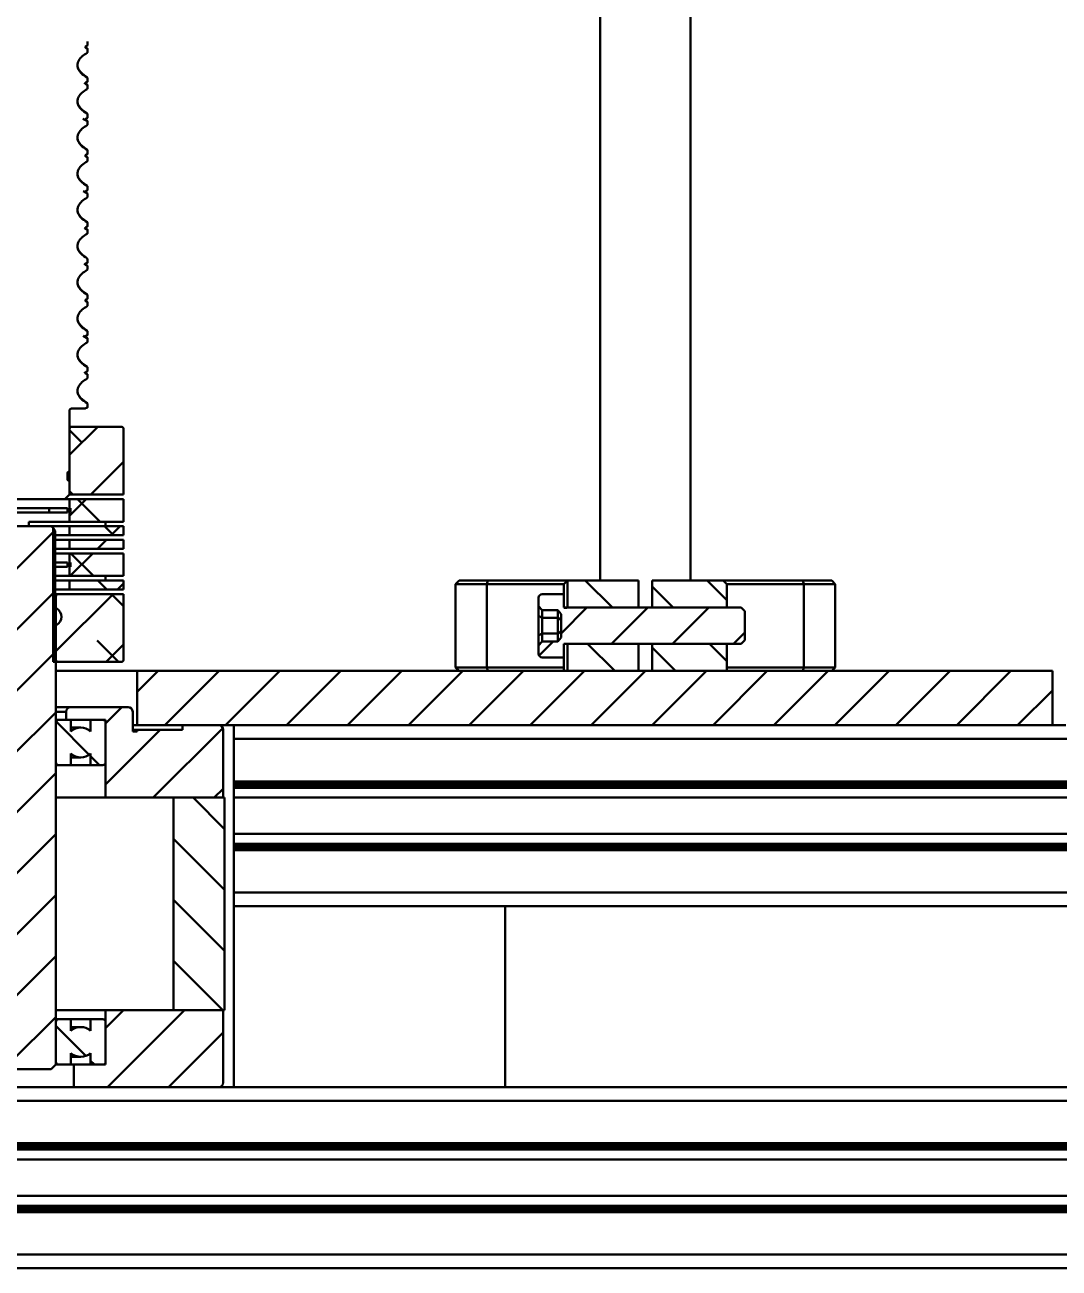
# Model space of a CAD drawing. Header units: millimetres. Extents: x -1615 to 4166, y 5 to 3174.
# Drawn here: x 2231.4 to 2307.6, y 1705.3 to 1796.9 of the extents above; entities that cross this region are included whole.
import ezdxf

# ---------------------------------------------------------------- set-up
doc = ezdxf.new("R2010")
doc.units = ezdxf.units.MM
doc.header["$LTSCALE"] = 0.25
doc.layers.add('Net dam', color=7, linetype='Continuous', lineweight=50)
pattern_1 = [(45, (1858.4246, 670.5362), (-2.245064, 2.245064), [])]
pattern_2 = [(135, (1858.4246, 670.5362), (-2.245064, -2.245064), [])]
pattern_3 = [(45, (1858.4246, 670.5362), (-2.245064, 2.245064), []), (135, (1858.4246, 670.5362), (-6.735192, 2.245064), [7.9375, -4.7625])]

msp = doc.modelspace()

# ---------------------------------------------------------------- hatches: boundary and pattern name
at = {"layer": 'Net dam'}
h = msp.add_hatch(dxfattribs=at)
h.set_pattern_fill('ANSI38', color=256, style=0)
h.set_pattern_definition(pattern_3)
edge = h.paths.add_edge_path(flags=0)
edge.add_line((2238.679, 1762.3), (2238.679, 1767.133))
edge.add_arc((2238.513, 1767.133), 0.167, 0, 90)
edge.add_line((2238.513, 1767.3), (2234.863, 1767.3))
edge.add_arc((2234.863, 1767.133), 0.167, 90, 180)
edge.add_line((2234.696, 1767.133), (2234.696, 1762.3))
edge.add_line((2234.696, 1762.3), (2238.679, 1762.3))
h = msp.add_hatch(dxfattribs=at)
h.set_pattern_fill('ANSI38', color=256, style=0)
h.set_pattern_definition(pattern_3)
h.paths.add_polyline_path([(2234.753, 1761.3), (2234.753, 1760.966), (2234.696, 1760.966), (2234.696, 1760.3), (2238.679, 1760.3), (2238.679, 1761.966), (2234.696, 1761.966), (2234.696, 1761.3)], flags=0)
h = msp.add_hatch(dxfattribs=at)
h.set_pattern_fill('ANSI31', color=256, style=0)
h.set_pattern_definition(pattern_1)
h.paths.add_polyline_path([(2230.346, 1720.3), (2230.679, 1719.966), (2233.346, 1719.966), (2233.679, 1720.3), (2233.679, 1749.966), (2233.477, 1749.966), (2233.477, 1759.836), (2233.346, 1759.966), (2230.679, 1759.966), (2230.346, 1759.633)], flags=0)
h = msp.add_hatch(dxfattribs=at)
h.set_pattern_fill('ANSI38', color=256, style=0)
h.set_pattern_definition(pattern_3)
h.paths.add_polyline_path([(2234.696, 1759.966), (2234.696, 1759.3), (2238.679, 1759.3), (2238.679, 1759.966)], flags=0)
h = msp.add_hatch(dxfattribs=at)
h.set_pattern_fill('ANSI38', color=256, style=0)
h.set_pattern_definition(pattern_3)
h.paths.add_polyline_path([(2238.679, 1758.3), (2238.679, 1758.966), (2234.696, 1758.966), (2234.696, 1758.3)], flags=0)
h = msp.add_hatch(dxfattribs=at)
h.set_pattern_fill('ANSI38', color=256, style=0)
h.set_pattern_definition(pattern_3)
h.paths.add_polyline_path([(2234.753, 1757.3), (2234.753, 1756.966), (2234.696, 1756.966), (2234.696, 1756.3), (2238.679, 1756.3), (2238.679, 1757.966), (2234.696, 1757.966), (2234.696, 1757.3)], flags=0)
h = msp.add_hatch(dxfattribs=at)
h.set_pattern_fill('ANSI38', color=256, style=0)
h.set_pattern_definition(pattern_3)
h.paths.add_polyline_path([(2234.696, 1755.966), (2234.696, 1755.3), (2238.679, 1755.3), (2238.679, 1755.966)], flags=0)
h = msp.add_hatch(dxfattribs=at)
h.set_pattern_fill('ANSI31', color=256, angle=90, style=0)
h.set_pattern_definition(pattern_2)
h.paths.add_polyline_path([(2271.4, 1753.966), (2276.633, 1753.966), (2276.633, 1755.966), (2271.4, 1755.966)], flags=0)
h = msp.add_hatch(dxfattribs=at)
h.set_pattern_fill('ANSI31', color=256, angle=90, style=0)
h.set_pattern_definition(pattern_2)
h.paths.add_polyline_path([(2282.867, 1755.966), (2277.633, 1755.966), (2277.633, 1753.966), (2283.133, 1753.966), (2283.133, 1755.7)], flags=0)
h = msp.add_hatch(dxfattribs=at)
h.set_pattern_fill('ANSI38', color=256, style=0)
h.set_pattern_definition(pattern_3)
edge = h.paths.add_edge_path(flags=0)
edge.add_arc((2233.859, 1750.133), 0.167, 180, 270)
edge.add_line((2233.859, 1749.966), (2238.513, 1749.966))
edge.add_arc((2238.513, 1750.133), 0.167, 270, 360)
edge.add_line((2238.679, 1750.133), (2238.679, 1754.966))
edge.add_line((2238.679, 1754.966), (2233.859, 1754.966))
edge.add_arc((2233.859, 1754.8), 0.167, 90, 180)
edge.add_line((2233.693, 1754.8), (2233.693, 1753.957))
edge.add_ellipse((2232.013, 1753.3), major_axis=(2.095, 0), ratio=0.52515, start_angle=-36.67392, end_angle=36.67392, ccw=False)
edge.add_line((2233.693, 1752.643), (2233.693, 1750.133))
h = msp.add_hatch(dxfattribs=at)
h.set_pattern_fill('ANSI31', color=256, style=0)
h.set_pattern_definition(pattern_1)
edge = h.paths.add_edge_path(flags=0)
edge.add_line((2269.267, 1754.088), (2269.527, 1753.788))
edge.add_line((2269.527, 1753.788), (2270.673, 1753.788))
edge.add_line((2270.673, 1753.788), (2270.933, 1753.487))
edge.add_line((2270.933, 1753.487), (2270.933, 1751.778))
edge.add_line((2270.933, 1751.778), (2270.673, 1751.478))
edge.add_line((2270.673, 1751.478), (2269.527, 1751.478))
edge.add_line((2269.527, 1751.478), (2269.267, 1751.178))
edge.add_line((2269.267, 1751.178), (2269.267, 1750.566))
edge.add_arc((2269.533, 1750.566), 0.267, 180, 270)
edge.add_line((2269.533, 1750.3), (2271.133, 1750.3))
edge.add_line((2271.133, 1750.3), (2271.133, 1751.3))
edge.add_line((2271.133, 1751.3), (2284.207, 1751.3))
edge.add_line((2284.207, 1751.3), (2284.467, 1751.56))
edge.add_line((2284.467, 1751.56), (2284.467, 1753.706))
edge.add_line((2284.467, 1753.706), (2284.207, 1753.966))
edge.add_line((2284.207, 1753.966), (2271.133, 1753.966))
edge.add_line((2271.133, 1753.966), (2271.133, 1754.966))
edge.add_line((2271.133, 1754.966), (2269.533, 1754.966))
edge.add_arc((2269.533, 1754.7), 0.267, 90, 180)
edge.add_line((2269.267, 1754.7), (2269.267, 1754.088))
h = msp.add_hatch(dxfattribs=at)
h.set_pattern_fill('ANSI31', color=256, angle=90, style=0)
h.set_pattern_definition(pattern_2)
h.paths.add_polyline_path([(2271.4, 1749.3), (2276.633, 1749.3), (2276.633, 1751.3), (2271.4, 1751.3)], flags=0)
h = msp.add_hatch(dxfattribs=at)
h.set_pattern_fill('ANSI31', color=256, angle=90, style=0)
h.set_pattern_definition(pattern_2)
h.paths.add_polyline_path([(2283.133, 1749.3), (2283.133, 1751.3), (2277.633, 1751.3), (2277.633, 1749.3)], flags=0)
h = msp.add_hatch(dxfattribs=at)
h.set_pattern_fill('ANSI31', color=256, style=0)
h.set_pattern_definition(pattern_1)
h.paths.add_polyline_path([(2239.679, 1745.3), (2307.133, 1745.3), (2307.133, 1749.3), (2239.679, 1749.3)], flags=0)
h = msp.add_hatch(dxfattribs=at)
h.set_pattern_fill('ANSI31', color=256, style=0)
h.set_pattern_definition(pattern_1)
edge = h.paths.add_edge_path(flags=0)
edge.add_line((2237.346, 1739.966), (2246.013, 1739.966))
edge.add_line((2246.013, 1739.966), (2246.013, 1744.966))
edge.add_arc((2245.679, 1744.966), 0.333, 0, 90)
edge.add_line((2245.679, 1745.3), (2243.013, 1745.3))
edge.add_line((2243.013, 1745.3), (2243.013, 1744.966))
edge.add_line((2243.013, 1744.966), (2239.679, 1744.966))
edge.add_line((2239.679, 1744.966), (2239.679, 1744.833))
edge.add_line((2239.679, 1744.833), (2239.346, 1744.833))
edge.add_line((2239.346, 1744.833), (2239.346, 1746.3))
edge.add_arc((2239.013, 1746.3), 0.333, 0, 90)
edge.add_line((2239.013, 1746.633), (2234.779, 1746.633))
edge.add_arc((2234.779, 1746.3), 0.333, 90, 180)
edge.add_line((2234.446, 1746.3), (2234.446, 1745.7))
edge.add_line((2234.446, 1745.7), (2237.346, 1745.7))
edge.add_line((2237.346, 1745.7), (2237.346, 1739.966))
h = msp.add_hatch(dxfattribs=at)
h.set_pattern_fill('ANSI31', color=256, angle=90, style=0)
h.set_pattern_definition(pattern_2)
edge = h.paths.add_edge_path(flags=0)
edge.add_line((2234.779, 1744.853), (2234.779, 1745.7))
edge.add_line((2234.779, 1745.7), (2233.879, 1745.7))
edge.add_arc((2233.879, 1745.5), 0.2, 90, 180)
edge.add_line((2233.679, 1745.5), (2233.679, 1742.566))
edge.add_arc((2233.879, 1742.566), 0.2, 180, 270)
edge.add_line((2233.879, 1742.366), (2234.779, 1742.366))
edge.add_line((2234.779, 1742.366), (2234.779, 1743.213))
edge.add_arc((2235.513, 1744.033), 1.1, 228.18969, 311.81031)
edge.add_line((2236.246, 1743.213), (2236.246, 1742.366))
edge.add_line((2236.246, 1742.366), (2237.146, 1742.366))
edge.add_arc((2237.146, 1742.566), 0.2, 270, 360)
edge.add_line((2237.346, 1742.566), (2237.346, 1745.5))
edge.add_arc((2237.146, 1745.5), 0.2, 0, 90)
edge.add_line((2237.146, 1745.7), (2236.246, 1745.7))
edge.add_line((2236.246, 1745.7), (2236.246, 1744.853))
edge.add_arc((2235.513, 1744.033), 1.1, 48.18969, 131.81031)
h = msp.add_hatch(dxfattribs=at)
h.set_pattern_fill('ANSI31', color=256, angle=90, style=0)
h.set_pattern_definition(pattern_2)
h.paths.add_polyline_path([(2242.346, 1724.3), (2246.113, 1724.3), (2246.113, 1739.966), (2242.346, 1739.966)], flags=0)
h = msp.add_hatch(dxfattribs=at)
h.set_pattern_fill('ANSI31', color=256, style=0)
h.set_pattern_definition(pattern_1)
edge = h.paths.add_edge_path(flags=0)
edge.add_line((2246.013, 1724.3), (2237.346, 1724.3))
edge.add_line((2237.346, 1724.3), (2237.346, 1720.3))
edge.add_line((2237.346, 1720.3), (2235.013, 1720.3))
edge.add_line((2235.013, 1720.3), (2235.013, 1718.633))
edge.add_line((2235.013, 1718.633), (2245.679, 1718.633))
edge.add_arc((2245.679, 1718.966), 0.333, 270, 360)
edge.add_line((2246.013, 1718.966), (2246.013, 1724.3))
h = msp.add_hatch(dxfattribs=at)
h.set_pattern_fill('ANSI31', color=256, angle=90, style=0)
h.set_pattern_definition(pattern_2)
edge = h.paths.add_edge_path(flags=0)
edge.add_line((2234.779, 1720.3), (2234.779, 1721.146))
edge.add_arc((2235.513, 1721.966), 1.1, 228.18969, 311.81031)
edge.add_line((2236.246, 1721.146), (2236.246, 1720.3))
edge.add_line((2236.246, 1720.3), (2237.146, 1720.3))
edge.add_arc((2237.146, 1720.5), 0.2, 270, 360)
edge.add_line((2237.346, 1720.5), (2237.346, 1723.433))
edge.add_arc((2237.146, 1723.433), 0.2, 0, 90)
edge.add_line((2237.146, 1723.633), (2236.246, 1723.633))
edge.add_line((2236.246, 1723.633), (2236.246, 1722.786))
edge.add_arc((2235.513, 1721.966), 1.1, 48.18969, 131.81031)
edge.add_line((2234.779, 1722.786), (2234.779, 1723.633))
edge.add_line((2234.779, 1723.633), (2233.879, 1723.633))
edge.add_arc((2233.879, 1723.433), 0.2, 90, 180)
edge.add_line((2233.679, 1723.433), (2233.679, 1720.5))
edge.add_arc((2233.879, 1720.5), 0.2, 180, 270)
edge.add_line((2233.879, 1720.3), (2234.779, 1720.3))

# ---------------------------------------------------------------- linework, layer by layer
for p, q in [((2273.8, 1810.813), (2273.8, 1755.966)), ((2280.467, 1755.966), (2280.467, 1810.813)), ((2236.013, 1795.672), (2236.013, 1795.39)), ((2235.972, 1795.209), (2235.856, 1795.251)), ((2235.906, 1795.245), (2235.927, 1795.214)), ((2235.927, 1795.214), (2235.944, 1795.189)), ((2236.013, 1795.15), (2235.995, 1795.175)), ((2236.013, 1795.15), (2236.013, 1794.881)), ((2235.952, 1793.059), (2235.982, 1793.037)), ((2236.013, 1793.005), (2235.981, 1793.028)), ((2236.013, 1793.005), (2236.013, 1792.723)), ((2235.763, 1792.649), (2235.91, 1792.547)), ((2235.837, 1792.592), (2235.936, 1792.523)), ((2235.91, 1792.547), (2235.944, 1792.523)), ((2236.013, 1792.484), (2235.976, 1792.509)), ((2236.013, 1792.484), (2236.013, 1792.215)), ((2235.937, 1790.392), (2235.982, 1790.37)), ((2236.013, 1790.338), (2235.965, 1790.361)), ((2236.013, 1790.338), (2236.013, 1790.057)), ((2235.682, 1789.978), (2235.944, 1789.856)), ((2235.821, 1789.91), (2235.936, 1789.856)), ((2236.013, 1789.817), (2235.957, 1789.842)), ((2236.013, 1789.817), (2236.013, 1789.548)), ((2236.013, 1787.672), (2236.013, 1787.39)), ((2235.969, 1787.185), (2235.863, 1787.249)), ((2236.013, 1787.15), (2236.013, 1786.881)), ((2235.696, 1784.658), (2235.944, 1784.523)), ((2235.828, 1784.582), (2235.936, 1784.523)), ((2235.943, 1785.059), (2235.982, 1785.037)), ((2236.013, 1785.005), (2235.971, 1785.028)), ((2236.013, 1785.005), (2236.013, 1784.723)), ((2236.013, 1784.484), (2235.966, 1784.509)), ((2236.013, 1784.484), (2236.013, 1784.215)), ((2235.8, 1781.968), (2235.913, 1781.88)), ((2235.83, 1781.939), (2235.936, 1781.856)), ((2235.913, 1781.88), (2235.944, 1781.856)), ((2235.955, 1782.392), (2235.982, 1782.37)), ((2236.013, 1781.817), (2235.98, 1781.842)), ((2236.013, 1782.338), (2235.984, 1782.361)), ((2236.013, 1782.338), (2236.013, 1782.057)), ((2236.013, 1781.817), (2236.013, 1781.548)), ((2235.767, 1779.314), (2235.91, 1779.213)), ((2235.837, 1779.259), (2235.936, 1779.189)), ((2235.91, 1779.213), (2235.944, 1779.189)), ((2235.952, 1779.725), (2235.982, 1779.703)), ((2236.013, 1779.15), (2235.976, 1779.175)), ((2236.013, 1779.672), (2235.982, 1779.694)), ((2236.013, 1779.672), (2236.013, 1779.39)), ((2236.013, 1779.15), (2236.013, 1778.881)), ((2235.978, 1777.055), (2235.982, 1777.037)), ((2236.013, 1777.005), (2236.009, 1777.024)), ((2236.013, 1777.005), (2236.013, 1776.723)), ((2236.013, 1776.484), (2236.013, 1776.215)), ((2235.69, 1773.986), (2235.944, 1773.856)), ((2235.825, 1773.913), (2235.936, 1773.856)), ((2235.941, 1774.392), (2235.982, 1774.37)), ((2236.013, 1773.817), (2235.962, 1773.842)), ((2236.013, 1774.338), (2235.969, 1774.361)), ((2236.013, 1774.338), (2236.013, 1774.057)), ((2236.013, 1773.817), (2236.013, 1773.548)), ((2235.953, 1771.725), (2235.982, 1771.703)), ((2235.779, 1771.31), (2235.911, 1771.213)), ((2235.839, 1771.261), (2235.936, 1771.189)), ((2235.911, 1771.213), (2235.944, 1771.189)), ((2236.013, 1771.15), (2235.978, 1771.175)), ((2236.013, 1771.672), (2235.982, 1771.694)), ((2236.013, 1771.672), (2236.013, 1771.39)), ((2236.013, 1771.15), (2236.013, 1770.881)), ((2235.969, 1769.059), (2235.982, 1769.037)), ((2236.013, 1769.005), (2235.999, 1769.027)), ((2236.013, 1769.005), (2236.013, 1768.723)), ((2234.679, 1763.966), (2234.679, 1768.466)), ((2235.863, 1768.633), (2234.846, 1768.633)), ((2234.679, 1767.3), (2234.863, 1767.3)), ((2234.863, 1767.3), (2238.513, 1767.3)), ((2234.679, 1767.133), (2234.696, 1767.133)), ((2234.696, 1762.3), (2234.696, 1767.133)), ((2238.679, 1767.133), (2238.679, 1762.3)), ((2234.546, 1763.9), (2234.546, 1763.4)), ((2234.613, 1763.966), (2234.679, 1763.966)), ((2234.613, 1763.333), (2234.679, 1763.333)), ((2234.679, 1762.3), (2234.679, 1763.333)), ((2229.679, 1761.966), (2234.346, 1761.966)), ((2234.679, 1762.3), (2234.346, 1761.966)), ((2234.346, 1761.966), (2234.696, 1761.966)), ((2234.696, 1762.3), (2234.679, 1762.3)), ((2234.696, 1762.3), (2238.679, 1762.3)), ((2234.696, 1761.3), (2234.696, 1761.966)), ((2238.679, 1761.966), (2234.696, 1761.966)), ((2238.679, 1761.966), (2238.679, 1760.3)), ((2234.539, 1761.3), (2229.329, 1761.3)), ((2229.329, 1760.966), (2234.539, 1760.966)), ((2233.2, 1761.3), (2233.2, 1760.966)), ((2234.539, 1760.966), (2234.539, 1761.3)), ((2234.696, 1761.3), (2234.676, 1761.3)), ((2234.676, 1761.3), (2234.676, 1760.966)), ((2234.676, 1760.966), (2234.696, 1760.966)), ((2234.696, 1761.3), (2234.753, 1761.3)), ((2234.696, 1760.3), (2234.696, 1760.966)), ((2234.753, 1760.966), (2234.696, 1760.966)), ((2234.753, 1761.3), (2234.753, 1760.966)), ((2230.679, 1759.966), (2233.346, 1759.966)), ((2234.696, 1760.3), (2231.689, 1760.3)), ((2231.689, 1760.3), (2231.689, 1759.966)), ((2233.346, 1759.966), (2234.696, 1759.966)), ((2233.346, 1759.966), (2233.477, 1759.836)), ((2233.477, 1749.966), (2233.477, 1759.836)), ((2233.64, 1759.633), (2233.477, 1759.836)), ((2234.696, 1760.3), (2238.679, 1760.3)), ((2234.696, 1759.3), (2234.696, 1759.966)), ((2238.679, 1759.966), (2234.696, 1759.966)), ((2237.344, 1759.966), (2237.344, 1760.3)), ((2238.679, 1759.966), (2238.679, 1759.3)), ((2233.64, 1749.966), (2233.64, 1759.633)), ((2234.696, 1759.3), (2233.64, 1759.3)), ((2233.64, 1758.966), (2234.696, 1758.966)), ((2234.696, 1759.3), (2238.679, 1759.3)), ((2234.696, 1758.3), (2234.696, 1758.966)), ((2238.679, 1758.966), (2234.696, 1758.966)), ((2238.679, 1758.966), (2238.679, 1758.3)), ((2234.696, 1758.3), (2233.64, 1758.3)), ((2234.696, 1758.3), (2238.679, 1758.3)), ((2233.64, 1757.966), (2234.696, 1757.966)), ((2234.539, 1757.3), (2233.64, 1757.3)), ((2234.539, 1756.966), (2234.539, 1757.3)), ((2234.696, 1757.3), (2234.676, 1757.3)), ((2234.676, 1757.3), (2234.676, 1756.966)), ((2234.696, 1757.3), (2234.696, 1757.966)), ((2238.679, 1757.966), (2234.696, 1757.966)), ((2234.696, 1757.3), (2234.753, 1757.3)), ((2234.753, 1757.3), (2234.753, 1756.966)), ((2238.679, 1757.966), (2238.679, 1756.3)), ((2233.64, 1756.966), (2234.539, 1756.966)), ((2234.696, 1756.3), (2233.64, 1756.3)), ((2234.676, 1756.966), (2234.696, 1756.966)), ((2234.696, 1756.3), (2234.696, 1756.966)), ((2234.753, 1756.966), (2234.696, 1756.966)), ((2234.696, 1756.3), (2238.679, 1756.3)), ((2237.344, 1755.966), (2237.344, 1756.3)), ((2233.64, 1755.966), (2234.696, 1755.966)), ((2234.696, 1755.3), (2233.64, 1755.3)), ((2234.696, 1755.3), (2234.696, 1755.966)), ((2238.679, 1755.966), (2234.696, 1755.966)), ((2234.696, 1755.3), (2238.679, 1755.3)), ((2238.679, 1755.966), (2238.679, 1755.3)), ((2263.4, 1755.966), (2263.133, 1755.7)), ((2263.133, 1755.7), (2263.133, 1749.566)), ((2265.447, 1755.7), (2263.133, 1755.7)), ((2263.4, 1755.966), (2265.529, 1755.966)), ((2265.529, 1755.966), (2265.447, 1755.7)), ((2271.133, 1755.7), (2265.447, 1755.7)), ((2265.447, 1749.566), (2265.447, 1755.7)), ((2265.529, 1755.966), (2271.4, 1755.966)), ((2271.4, 1755.966), (2271.133, 1755.7)), ((2271.133, 1755.7), (2271.133, 1754.966)), ((2271.4, 1755.966), (2271.4, 1753.966)), ((2271.4, 1755.966), (2276.633, 1755.966)), ((2276.633, 1753.966), (2276.633, 1755.966)), ((2277.633, 1755.966), (2277.633, 1753.966)), ((2277.633, 1755.966), (2282.867, 1755.966)), ((2282.867, 1755.966), (2283.133, 1755.7)), ((2282.867, 1755.966), (2288.738, 1755.966)), ((2283.133, 1755.7), (2283.133, 1753.966)), ((2288.819, 1755.7), (2283.133, 1755.7)), ((2288.738, 1755.966), (2288.819, 1755.7)), ((2288.738, 1755.966), (2290.867, 1755.966)), ((2288.819, 1749.566), (2288.819, 1755.7)), ((2291.133, 1755.7), (2288.819, 1755.7)), ((2291.133, 1755.7), (2290.867, 1755.966)), ((2291.133, 1749.566), (2291.133, 1755.7)), ((2233.64, 1754.966), (2233.859, 1754.966)), ((2233.64, 1754.8), (2233.693, 1754.8)), ((2233.693, 1753.957), (2233.693, 1754.8)), ((2233.859, 1754.966), (2238.679, 1754.966)), ((2238.679, 1754.966), (2238.679, 1750.133)), ((2269.267, 1754.088), (2269.267, 1754.7)), ((2269.533, 1754.966), (2271.133, 1754.966)), ((2271.133, 1754.966), (2271.133, 1753.966)), ((2269.527, 1753.788), (2269.267, 1754.088)), ((2269.267, 1753.36), (2269.267, 1754.088)), ((2269.527, 1753.788), (2270.673, 1753.788)), ((2269.527, 1753.788), (2269.527, 1753.21)), ((2270.673, 1753.788), (2270.933, 1753.487)), ((2270.673, 1753.21), (2270.673, 1753.788)), ((2270.933, 1751.778), (2270.933, 1753.487)), ((2284.207, 1753.966), (2271.133, 1753.966)), ((2271.4, 1753.966), (2276.633, 1753.966)), ((2277.633, 1753.966), (2283.133, 1753.966)), ((2284.207, 1753.966), (2284.467, 1753.706)), ((2284.467, 1753.706), (2284.467, 1751.56)), ((2233.693, 1750.133), (2233.693, 1752.643)), ((2269.527, 1753.21), (2269.267, 1753.36)), ((2269.267, 1751.906), (2269.267, 1753.36)), ((2270.673, 1753.21), (2269.527, 1753.21)), ((2269.527, 1753.21), (2269.527, 1752.056)), ((2270.933, 1753.06), (2270.673, 1753.21)), ((2270.673, 1752.056), (2270.673, 1753.21)), ((2269.267, 1751.906), (2269.527, 1752.056)), ((2269.267, 1751.178), (2269.267, 1751.906)), ((2269.527, 1752.056), (2269.527, 1751.478)), ((2270.673, 1752.056), (2269.527, 1752.056)), ((2270.933, 1752.206), (2270.673, 1752.056)), ((2270.673, 1751.478), (2270.673, 1752.056)), ((2270.933, 1751.778), (2270.673, 1751.478)), ((2269.267, 1751.178), (2269.527, 1751.478)), ((2269.267, 1750.566), (2269.267, 1751.178)), ((2270.673, 1751.478), (2269.527, 1751.478)), ((2271.133, 1751.3), (2284.207, 1751.3)), ((2271.133, 1751.3), (2271.133, 1750.3)), ((2276.633, 1751.3), (2271.4, 1751.3)), ((2271.4, 1751.3), (2271.4, 1749.3)), ((2276.633, 1749.3), (2276.633, 1751.3)), ((2283.133, 1751.3), (2277.633, 1751.3)), ((2277.633, 1751.3), (2277.633, 1749.3)), ((2283.133, 1751.3), (2283.133, 1749.3)), ((2284.467, 1751.56), (2284.207, 1751.3)), ((2233.477, 1749.966), (2233.679, 1749.966)), ((2233.64, 1750.133), (2233.693, 1750.133)), ((2233.679, 1749.966), (2233.859, 1749.966)), ((2233.679, 1720.3), (2233.679, 1749.966)), ((2238.513, 1749.966), (2233.859, 1749.966)), ((2271.133, 1750.3), (2269.533, 1750.3)), ((2271.133, 1750.3), (2271.133, 1749.3)), ((2239.679, 1749.3), (2233.679, 1749.3)), ((2239.679, 1749.3), (2239.679, 1745.3)), ((2307.133, 1749.3), (2239.679, 1749.3)), ((2263.133, 1749.566), (2263.4, 1749.3)), ((2263.133, 1749.566), (2265.447, 1749.566)), ((2265.447, 1749.566), (2271.133, 1749.566)), ((2265.529, 1749.3), (2265.447, 1749.566)), ((2271.4, 1749.3), (2276.633, 1749.3)), ((2277.633, 1749.3), (2283.133, 1749.3)), ((2283.133, 1749.566), (2288.819, 1749.566)), ((2288.738, 1749.3), (2288.819, 1749.566)), ((2288.819, 1749.566), (2291.133, 1749.566)), ((2290.867, 1749.3), (2291.133, 1749.566)), ((2307.133, 1745.3), (2307.133, 1749.3)), ((2233.679, 1746.633), (2234.779, 1746.633)), ((2234.446, 1746.3), (2233.679, 1746.3)), ((2234.446, 1745.7), (2234.446, 1746.3)), ((2234.779, 1746.633), (2239.013, 1746.633)), ((2239.346, 1744.833), (2239.346, 1746.3)), ((2233.879, 1745.7), (2233.679, 1745.7)), ((2233.679, 1742.566), (2233.679, 1745.5)), ((2233.879, 1745.7), (2234.779, 1745.7)), ((2237.346, 1745.7), (2234.446, 1745.7)), ((2234.779, 1745.7), (2234.779, 1744.853)), ((2236.246, 1744.853), (2236.246, 1745.7)), ((2236.246, 1745.7), (2237.146, 1745.7)), ((2237.346, 1745.7), (2237.346, 1739.966)), ((2237.346, 1745.5), (2237.346, 1742.566)), ((2239.346, 1745.3), (2239.679, 1745.3)), ((2307.133, 1745.3), (2239.679, 1745.3)), ((2243.013, 1744.966), (2243.013, 1745.3)), ((2243.013, 1745.3), (2245.679, 1745.3)), ((2246.8, 1744.3), (2246.8, 1745.3)), ((2307.133, 1745.3), (2308.133, 1745.3)), ((2235.513, 1745.133), (2234.779, 1745.133)), ((2239.679, 1744.966), (2239.346, 1744.966)), ((2239.346, 1744.833), (2239.679, 1744.833)), ((2239.679, 1744.966), (2239.679, 1744.833)), ((2239.679, 1744.966), (2243.013, 1744.966)), ((2246.013, 1739.966), (2246.013, 1744.966)), ((2246.8, 1744.3), (2370.8, 1744.3)), ((2246.8, 1741.166), (2246.8, 1744.3)), ((2234.779, 1743.213), (2234.779, 1742.366)), ((2234.779, 1742.933), (2235.513, 1742.933)), ((2236.246, 1742.366), (2236.246, 1743.213)), ((2233.879, 1742.366), (2233.679, 1742.366)), ((2234.779, 1742.366), (2233.879, 1742.366)), ((2236.246, 1742.366), (2234.779, 1742.366)), ((2237.146, 1742.366), (2236.246, 1742.366)), ((2246.8, 1741.166), (2370.8, 1741.166)), ((2246.8, 1741.033), (2246.8, 1741.166)), ((2246.8, 1741.033), (2370.8, 1741.033)), ((2246.8, 1740.9), (2246.8, 1741.033)), ((2246.8, 1740.9), (2370.8, 1740.9)), ((2246.8, 1740.833), (2246.8, 1740.9)), ((2246.8, 1740.833), (2370.8, 1740.833)), ((2246.8, 1740.7), (2246.8, 1740.833)), ((2246.8, 1740.7), (2370.8, 1740.7)), ((2246.8, 1739.974), (2246.8, 1740.7)), ((2233.679, 1739.966), (2237.346, 1739.966)), ((2237.346, 1739.966), (2246.013, 1739.966)), ((2242.346, 1724.3), (2242.346, 1739.966)), ((2242.346, 1739.966), (2246.113, 1739.966)), ((2246.113, 1724.3), (2246.113, 1739.966)), ((2246.8, 1739.974), (2370.8, 1739.974)), ((2246.8, 1737.292), (2246.8, 1739.974)), ((2246.8, 1737.292), (2370.8, 1737.292)), ((2246.8, 1736.566), (2246.8, 1737.292)), ((2246.8, 1736.566), (2370.8, 1736.566)), ((2246.8, 1736.433), (2246.8, 1736.566)), ((2246.8, 1736.433), (2370.8, 1736.433)), ((2246.8, 1736.366), (2246.8, 1736.433)), ((2246.8, 1736.366), (2370.8, 1736.366)), ((2246.8, 1736.233), (2246.8, 1736.366)), ((2246.8, 1736.1), (2246.8, 1736.233)), ((2246.8, 1736.233), (2370.8, 1736.233)), ((2246.8, 1736.1), (2370.8, 1736.1)), ((2246.8, 1732.966), (2246.8, 1736.1)), ((2246.8, 1731.966), (2246.8, 1732.966)), ((2246.8, 1732.966), (2370.8, 1732.966)), ((2246.8, 1731.966), (2246.8, 1718.633)), ((2246.8, 1731.966), (2370.8, 1731.966)), ((2266.8, 1718.633), (2266.8, 1731.966)), ((2237.346, 1724.3), (2233.679, 1724.3)), ((2237.346, 1724.3), (2237.346, 1720.3)), ((2237.346, 1724.3), (2246.013, 1724.3)), ((2242.346, 1724.3), (2246.113, 1724.3)), ((2246.013, 1718.966), (2246.013, 1724.3)), ((2233.679, 1723.633), (2233.879, 1723.633)), ((2233.679, 1720.5), (2233.679, 1723.433)), ((2233.879, 1723.633), (2234.779, 1723.633)), ((2234.779, 1723.633), (2236.246, 1723.633)), ((2234.779, 1723.633), (2234.779, 1722.786)), ((2236.246, 1722.786), (2236.246, 1723.633)), ((2236.246, 1723.633), (2237.146, 1723.633)), ((2237.346, 1723.433), (2237.346, 1720.5)), ((2235.513, 1723.066), (2234.779, 1723.066)), ((2234.779, 1721.146), (2234.779, 1720.3)), ((2234.779, 1720.866), (2235.513, 1720.866)), ((2236.246, 1720.3), (2236.246, 1721.146)), ((2230.679, 1719.966), (2233.346, 1719.966)), ((2233.679, 1720.3), (2233.346, 1719.966)), ((2233.679, 1720.3), (2233.879, 1720.3)), ((2234.779, 1720.3), (2233.879, 1720.3)), ((2235.013, 1720.3), (2234.779, 1720.3)), ((2235.013, 1718.633), (2235.013, 1720.3)), ((2235.013, 1720.3), (2237.346, 1720.3)), ((2237.146, 1720.3), (2236.246, 1720.3)), ((2229.518, 1718.633), (2234.507, 1718.633)), ((2235.013, 1718.633), (2234.507, 1718.633)), ((2235.013, 1718.633), (2245.679, 1718.633)), ((2245.679, 1718.633), (2370.8, 1718.633)), ((2093.467, 1717.633), (2370.8, 1717.633)), ((2093.467, 1714.5), (2370.8, 1714.5)), ((2093.467, 1714.366), (2370.8, 1714.366)), ((2093.467, 1714.233), (2370.8, 1714.233)), ((2093.467, 1714.166), (2370.8, 1714.166)), ((2093.467, 1714.033), (2370.8, 1714.033)), ((2093.467, 1713.307), (2370.8, 1713.307)), ((2093.467, 1710.626), (2370.8, 1710.626)), ((2093.467, 1709.9), (2370.8, 1709.9)), ((2093.467, 1709.766), (2370.8, 1709.766)), ((2093.467, 1709.7), (2370.8, 1709.7)), ((2093.467, 1709.566), (2370.8, 1709.566)), ((2093.467, 1709.433), (2370.8, 1709.433)), ((2093.467, 1706.3), (2370.8, 1706.3)), ((2093.467, 1705.3), (2370.8, 1705.3))]:
    msp.add_line(p, q, dxfattribs=at)
for centre, radius, start, end in [((2234.846, 1768.466), 0.167, 90, 180), ((2234.863, 1767.133), 0.167, 90, 180), ((2238.513, 1767.133), 0.167, 0, 90), ((2234.613, 1763.9), 0.0667, 90, 180), ((2234.613, 1763.4), 0.0667, 180, 270), ((2233.859, 1754.8), 0.167, 90, 180), ((2269.533, 1754.7), 0.267, 90, 180), ((2233.859, 1750.133), 0.167, 180, 270), ((2238.513, 1750.133), 0.167, 270, 0), ((2269.533, 1750.566), 0.267, 180, 270), ((2234.779, 1746.3), 0.333, 90, 180), ((2239.013, 1746.3), 0.333, 0, 90), ((2233.879, 1745.5), 0.2, 90, 180), ((2237.146, 1745.5), 0.2, 0, 90), ((2245.679, 1744.966), 0.333, 0, 90), ((2235.513, 1744.033), 1.1, 48.18969, 131.81031), ((2233.879, 1742.566), 0.2, 180, 270), ((2235.513, 1744.033), 1.1, 228.18969, 311.81031), ((2237.146, 1742.566), 0.2, 270, 0), ((2233.879, 1723.433), 0.2, 90, 180), ((2237.146, 1723.433), 0.2, 0, 90), ((2235.513, 1721.966), 1.1, 48.18969, 131.81031), ((2233.879, 1720.5), 0.2, 180, 270), ((2235.513, 1721.966), 1.1, 228.18969, 311.81031), ((2237.146, 1720.5), 0.2, 270, 0), ((2245.679, 1718.966), 0.333, 270, 0)]:
    msp.add_arc(centre, radius, start, end, dxfattribs=at)
for centre, major_axis, ratio, start_param, end_param in [((2232.013, 1753.3), (2.095, 0), 0.52515, 5.643105, 6.923266), ((2271.4, 1752.633), (2.309, 0), 0.57735, 1.570796, 1.686525), ((2271.4, 1752.633), (2.309, 0), 0.57735, 4.596661, 4.712389)]:
    msp.add_ellipse(centre, major_axis=major_axis, ratio=ratio, start_param=start_param, end_param=end_param, dxfattribs=at)
for points, knots in [([(2235.982, 1793.037), (2235.82, 1793.142), (2235.578, 1793.299), (2235.355, 1793.598), (2235.268, 1793.845), (2235.279, 1794.086), (2235.385, 1794.343), (2235.616, 1794.616), (2235.85, 1794.765), (2235.982, 1794.85)], [0, 0, 0, 0, 0.239812, 0.358739, 0.459942, 0.561701, 0.652809, 0.804703, 1, 1, 1, 1]), ([(2235.936, 1795.189), (2235.927, 1795.19), (2235.91, 1795.192), (2235.886, 1795.205), (2235.868, 1795.225), (2235.857, 1795.251), (2235.855, 1795.278), (2235.863, 1795.304), (2235.879, 1795.327), (2235.901, 1795.342), (2235.921, 1795.348), (2235.933, 1795.349), (2235.936, 1795.349)], [0, 0, 0, 0, 0.106523, 0.213013, 0.319812, 0.42728, 0.535278, 0.643629, 0.751911, 0.859596, 0.966614, 1, 1, 1, 1]), ([(2235.896, 1795.248), (2235.896, 1795.248), (2235.952, 1795.225), (2235.944, 1795.207), (2235.936, 1795.189)], [0, 0, 0, 0, 0.000596, 1, 1, 1, 1]), ([(2235.936, 1795.349), (2235.936, 1795.349), (2235.938, 1795.349), (2235.94, 1795.349), (2235.942, 1795.349), (2235.944, 1795.349)], [0, 0, 0, 0, 0.270814, 0.541616, 1, 1, 1, 1]), ([(2235.944, 1795.189), (2235.943, 1795.189), (2235.942, 1795.189), (2235.939, 1795.189), (2235.937, 1795.189), (2235.936, 1795.189)], [0, 0, 0, 0, 0.270803, 0.541616, 1, 1, 1, 1]), ([(2235.944, 1795.349), (2235.952, 1795.35), (2235.97, 1795.352), (2235.994, 1795.365), (2236.007, 1795.38), (2236.012, 1795.389), (2236.013, 1795.39)], [0, 0, 0, 0, 0.315646, 0.631236, 0.947844, 1, 1, 1, 1]), ([(2236.013, 1795.15), (2236.007, 1795.157), (2235.997, 1795.172), (2235.972, 1795.186), (2235.954, 1795.188), (2235.944, 1795.189)], [0, 0, 0, 0, 0.32492, 0.650142, 1, 1, 1, 1]), ([(2235.982, 1794.85), (2235.988, 1794.854), (2236.001, 1794.862), (2236.009, 1794.875), (2236.013, 1794.881)], [0, 0, 0, 0, 0.480147, 1, 1, 1, 1]), ([(2235.921, 1793.109), (2235.724, 1793.244), (2235.452, 1793.43), (2235.279, 1793.777), (2235.286, 1793.909), (2235.289, 1793.953)], [0, 0, 0, 0, 0.636956, 0.879385, 1, 1, 1, 1]), ([(2236.013, 1793.005), (2236.009, 1793.011), (2236.001, 1793.024), (2235.989, 1793.032), (2235.982, 1793.037)], [0, 0, 0, 0, 0.480239, 1, 1, 1, 1]), ([(2235.982, 1790.37), (2235.82, 1790.475), (2235.578, 1790.633), (2235.355, 1790.932), (2235.268, 1791.178), (2235.279, 1791.419), (2235.385, 1791.677), (2235.616, 1791.949), (2235.85, 1792.099), (2235.982, 1792.183)], [0, 0, 0, 0, 0.2398178, 0.358738, 0.4599409, 0.5617001, 0.6528086, 0.8047023, 1, 1, 1, 1]), ([(2235.936, 1792.523), (2235.927, 1792.524), (2235.91, 1792.525), (2235.886, 1792.539), (2235.868, 1792.559), (2235.857, 1792.584), (2235.855, 1792.611), (2235.863, 1792.638), (2235.879, 1792.66), (2235.901, 1792.676), (2235.921, 1792.682), (2235.933, 1792.682), (2235.936, 1792.682)], [0, 0, 0, 0, 0.106523, 0.212974, 0.319773, 0.427241, 0.535239, 0.643667, 0.751882, 0.859613, 0.966609, 1, 1, 1, 1]), ([(2235.936, 1792.682), (2235.936, 1792.682), (2235.938, 1792.682), (2235.94, 1792.682), (2235.942, 1792.682), (2235.944, 1792.682)], [0, 0, 0, 0, 0.2708056, 0.5416113, 1, 1, 1, 1]), ([(2235.944, 1792.523), (2235.943, 1792.523), (2235.942, 1792.523), (2235.939, 1792.523), (2235.937, 1792.523), (2235.936, 1792.523)], [0, 0, 0, 0, 0.2708044, 0.5416201, 1, 1, 1, 1]), ([(2235.944, 1792.682), (2235.952, 1792.683), (2235.97, 1792.685), (2235.994, 1792.699), (2236.007, 1792.713), (2236.012, 1792.722), (2236.013, 1792.723)], [0, 0, 0, 0, 0.315582, 0.631107, 0.947651, 1, 1, 1, 1]), ([(2236.013, 1792.484), (2236.007, 1792.491), (2235.997, 1792.505), (2235.972, 1792.52), (2235.954, 1792.522), (2235.944, 1792.523)], [0, 0, 0, 0, 0.325085, 0.650164, 1, 1, 1, 1]), ([(2235.982, 1792.183), (2235.988, 1792.187), (2236.001, 1792.195), (2236.009, 1792.208), (2236.013, 1792.215)], [0, 0, 0, 0, 0.479974, 1, 1, 1, 1]), ([(2235.921, 1790.442), (2235.724, 1790.577), (2235.452, 1790.763), (2235.279, 1791.11), (2235.286, 1791.243), (2235.289, 1791.287)], [0, 0, 0, 0, 0.636967, 0.879397, 1, 1, 1, 1]), ([(2235.944, 1790.016), (2235.952, 1790.017), (2235.97, 1790.018), (2235.994, 1790.032), (2236.007, 1790.047), (2236.012, 1790.056), (2236.013, 1790.057)], [0, 0, 0, 0, 0.315601, 0.631261, 0.947648, 1, 1, 1, 1]), ([(2236.013, 1790.338), (2236.009, 1790.345), (2236.001, 1790.357), (2235.989, 1790.366), (2235.982, 1790.37)], [0, 0, 0, 0, 0.480239, 1, 1, 1, 1]), ([(2235.982, 1787.703), (2235.82, 1787.809), (2235.578, 1787.966), (2235.355, 1788.265), (2235.268, 1788.512), (2235.279, 1788.753), (2235.385, 1789.01), (2235.616, 1789.282), (2235.85, 1789.432), (2235.982, 1789.516)], [0, 0, 0, 0, 0.239818, 0.358738, 0.459949, 0.561708, 0.652809, 0.804702, 1, 1, 1, 1]), ([(2235.936, 1789.856), (2235.927, 1789.857), (2235.91, 1789.859), (2235.886, 1789.872), (2235.868, 1789.892), (2235.857, 1789.917), (2235.855, 1789.945), (2235.863, 1789.971), (2235.879, 1789.993), (2235.901, 1790.009), (2235.921, 1790.015), (2235.933, 1790.016), (2235.936, 1790.016)], [0, 0, 0, 0, 0.106526, 0.21302, 0.319822, 0.427219, 0.535301, 0.643655, 0.751874, 0.859609, 0.966608, 1, 1, 1, 1]), ([(2235.936, 1790.016), (2235.936, 1790.016), (2235.938, 1790.016), (2235.94, 1790.016), (2235.942, 1790.016), (2235.944, 1790.016)], [0, 0, 0, 0, 0.2708044, 0.5416201, 1, 1, 1, 1]), ([(2235.944, 1789.856), (2235.943, 1789.856), (2235.942, 1789.856), (2235.939, 1789.856), (2235.937, 1789.856), (2235.936, 1789.856)], [0, 0, 0, 0, 0.270814, 0.541616, 1, 1, 1, 1]), ([(2236.013, 1789.817), (2236.007, 1789.824), (2235.997, 1789.839), (2235.972, 1789.853), (2235.954, 1789.855), (2235.944, 1789.856)], [0, 0, 0, 0, 0.325071, 0.650136, 1, 1, 1, 1]), ([(2235.982, 1789.516), (2235.988, 1789.52), (2236.001, 1789.529), (2236.009, 1789.541), (2236.013, 1789.548)], [0, 0, 0, 0, 0.479974, 1, 1, 1, 1]), ([(2235.921, 1787.776), (2235.724, 1787.91), (2235.452, 1788.097), (2235.279, 1788.443), (2235.286, 1788.576), (2235.289, 1788.62)], [0, 0, 0, 0, 0.636964, 0.879396, 1, 1, 1, 1]), ([(2235.936, 1787.189), (2235.927, 1787.19), (2235.91, 1787.192), (2235.886, 1787.205), (2235.868, 1787.225), (2235.857, 1787.251), (2235.855, 1787.278), (2235.863, 1787.304), (2235.879, 1787.327), (2235.901, 1787.342), (2235.921, 1787.348), (2235.933, 1787.349), (2235.936, 1787.349)], [0, 0, 0, 0, 0.106522, 0.213012, 0.31981, 0.427204, 0.535281, 0.643632, 0.751912, 0.859597, 0.966614, 1, 1, 1, 1]), ([(2235.936, 1787.349), (2235.936, 1787.349), (2235.938, 1787.349), (2235.94, 1787.349), (2235.942, 1787.349), (2235.944, 1787.349)], [0, 0, 0, 0, 0.270814, 0.541616, 1, 1, 1, 1]), ([(2235.944, 1787.349), (2235.952, 1787.35), (2235.97, 1787.352), (2235.994, 1787.365), (2236.007, 1787.38), (2236.012, 1787.389), (2236.013, 1787.39)], [0, 0, 0, 0, 0.315638, 0.631219, 0.947642, 1, 1, 1, 1]), ([(2235.954, 1787.725), (2235.967, 1787.719), (2235.983, 1787.712), (2235.982, 1787.704), (2235.982, 1787.703)], [0, 0, 0, 0, 0.866935, 1, 1, 1, 1]), ([(2236.013, 1787.672), (2236.009, 1787.678), (2236.001, 1787.691), (2235.989, 1787.699), (2235.982, 1787.703)], [0, 0, 0, 0, 0.480239, 1, 1, 1, 1]), ([(2236.013, 1787.672), (2236.013, 1787.673), (2236.013, 1787.68), (2235.997, 1787.688), (2235.983, 1787.694)], [0, 0, 0, 0, 0.141172, 1, 1, 1, 1]), ([(2235.982, 1785.037), (2235.82, 1785.142), (2235.578, 1785.299), (2235.355, 1785.598), (2235.268, 1785.845), (2235.279, 1786.086), (2235.385, 1786.343), (2235.616, 1786.616), (2235.85, 1786.765), (2235.982, 1786.85)], [0, 0, 0, 0, 0.2398177, 0.3587445, 0.4599474, 0.5617065, 0.6528072, 0.8047072, 1, 1, 1, 1]), ([(2235.84, 1787.257), (2235.885, 1787.237), (2235.936, 1787.215), (2235.936, 1787.192), (2235.936, 1787.189)], [0, 0, 0, 0, 0.870674, 1, 1, 1, 1]), ([(2235.845, 1787.259), (2235.891, 1787.239), (2235.944, 1787.215), (2235.944, 1787.192), (2235.944, 1787.189)], [0, 0, 0, 0, 0.874866, 1, 1, 1, 1]), ([(2235.944, 1787.189), (2235.943, 1787.189), (2235.942, 1787.189), (2235.939, 1787.189), (2235.937, 1787.189), (2235.936, 1787.189)], [0, 0, 0, 0, 0.270814, 0.541616, 1, 1, 1, 1]), ([(2236.013, 1787.15), (2236.007, 1787.157), (2235.997, 1787.172), (2235.972, 1787.186), (2235.954, 1787.188), (2235.944, 1787.189)], [0, 0, 0, 0, 0.325045, 0.650207, 1, 1, 1, 1]), ([(2235.982, 1786.85), (2235.988, 1786.854), (2236.001, 1786.862), (2236.009, 1786.875), (2236.013, 1786.881)], [0, 0, 0, 0, 0.48029, 1, 1, 1, 1]), ([(2235.921, 1785.109), (2235.724, 1785.244), (2235.452, 1785.43), (2235.279, 1785.777), (2235.286, 1785.909), (2235.289, 1785.953)], [0, 0, 0, 0, 0.636956, 0.879385, 1, 1, 1, 1]), ([(2235.936, 1784.523), (2235.927, 1784.523), (2235.91, 1784.525), (2235.886, 1784.539), (2235.868, 1784.559), (2235.857, 1784.584), (2235.855, 1784.611), (2235.863, 1784.638), (2235.879, 1784.66), (2235.901, 1784.676), (2235.921, 1784.682), (2235.933, 1784.682), (2235.936, 1784.682)], [0, 0, 0, 0, 0.106521, 0.21301, 0.319807, 0.427273, 0.53527, 0.643696, 0.75191, 0.859594, 0.96661, 1, 1, 1, 1]), ([(2235.936, 1784.682), (2235.936, 1784.682), (2235.938, 1784.682), (2235.94, 1784.682), (2235.942, 1784.682), (2235.944, 1784.682)], [0, 0, 0, 0, 0.2708056, 0.5416113, 1, 1, 1, 1]), ([(2235.944, 1784.682), (2235.952, 1784.683), (2235.97, 1784.685), (2235.994, 1784.699), (2236.007, 1784.713), (2236.012, 1784.722), (2236.013, 1784.723)], [0, 0, 0, 0, 0.315646, 0.631236, 0.947844, 1, 1, 1, 1]), ([(2236.013, 1785.005), (2236.009, 1785.011), (2236.001, 1785.024), (2235.989, 1785.032), (2235.982, 1785.037)], [0, 0, 0, 0, 0.480562, 1, 1, 1, 1]), ([(2235.982, 1782.37), (2235.82, 1782.475), (2235.578, 1782.633), (2235.355, 1782.932), (2235.268, 1783.178), (2235.279, 1783.419), (2235.385, 1783.677), (2235.616, 1783.949), (2235.85, 1784.099), (2235.982, 1784.183)], [0, 0, 0, 0, 0.239812, 0.358739, 0.459942, 0.561701, 0.652809, 0.804703, 1, 1, 1, 1]), ([(2235.944, 1784.523), (2235.943, 1784.523), (2235.942, 1784.523), (2235.939, 1784.523), (2235.937, 1784.523), (2235.936, 1784.523)], [0, 0, 0, 0, 0.270803, 0.541616, 1, 1, 1, 1]), ([(2236.013, 1784.484), (2236.007, 1784.491), (2235.997, 1784.505), (2235.972, 1784.52), (2235.954, 1784.522), (2235.944, 1784.523)], [0, 0, 0, 0, 0.325085, 0.650164, 1, 1, 1, 1]), ([(2235.982, 1784.183), (2235.988, 1784.187), (2236.001, 1784.195), (2236.009, 1784.208), (2236.013, 1784.215)], [0, 0, 0, 0, 0.480147, 1, 1, 1, 1]), ([(2235.921, 1782.442), (2235.724, 1782.577), (2235.452, 1782.763), (2235.279, 1783.11), (2235.286, 1783.243), (2235.289, 1783.287)], [0, 0, 0, 0, 0.636957, 0.879397, 1, 1, 1, 1]), ([(2235.936, 1781.856), (2235.927, 1781.857), (2235.91, 1781.859), (2235.886, 1781.872), (2235.868, 1781.892), (2235.857, 1781.917), (2235.855, 1781.945), (2235.863, 1781.971), (2235.879, 1781.993), (2235.901, 1782.009), (2235.921, 1782.015), (2235.933, 1782.016), (2235.936, 1782.016)], [0, 0, 0, 0, 0.106522, 0.212974, 0.319772, 0.427239, 0.535317, 0.643668, 0.751883, 0.859614, 0.966609, 1, 1, 1, 1]), ([(2235.936, 1782.016), (2235.936, 1782.016), (2235.938, 1782.016), (2235.94, 1782.016), (2235.942, 1782.016), (2235.944, 1782.016)], [0, 0, 0, 0, 0.2708044, 0.5416201, 1, 1, 1, 1]), ([(2235.944, 1781.856), (2235.943, 1781.856), (2235.942, 1781.856), (2235.939, 1781.856), (2235.937, 1781.856), (2235.936, 1781.856)], [0, 0, 0, 0, 0.2708044, 0.5416201, 1, 1, 1, 1]), ([(2235.944, 1782.016), (2235.952, 1782.017), (2235.97, 1782.018), (2235.994, 1782.032), (2236.007, 1782.047), (2236.012, 1782.056), (2236.013, 1782.057)], [0, 0, 0, 0, 0.315582, 0.631107, 0.947651, 1, 1, 1, 1]), ([(2236.013, 1781.817), (2236.007, 1781.824), (2235.997, 1781.839), (2235.972, 1781.853), (2235.954, 1781.855), (2235.944, 1781.856)], [0, 0, 0, 0, 0.325085, 0.650164, 1, 1, 1, 1]), ([(2236.013, 1782.338), (2236.009, 1782.345), (2236.001, 1782.357), (2235.989, 1782.366), (2235.982, 1782.37)], [0, 0, 0, 0, 0.480239, 1, 1, 1, 1]), ([(2235.982, 1779.703), (2235.82, 1779.809), (2235.578, 1779.966), (2235.355, 1780.265), (2235.268, 1780.512), (2235.279, 1780.753), (2235.385, 1781.01), (2235.616, 1781.282), (2235.85, 1781.432), (2235.982, 1781.516)], [0, 0, 0, 0, 0.2398178, 0.358738, 0.4599409, 0.5617001, 0.6528086, 0.8047023, 1, 1, 1, 1]), ([(2235.982, 1781.516), (2235.988, 1781.52), (2236.001, 1781.529), (2236.009, 1781.541), (2236.013, 1781.548)], [0, 0, 0, 0, 0.479974, 1, 1, 1, 1]), ([(2235.921, 1779.776), (2235.724, 1779.91), (2235.452, 1780.097), (2235.279, 1780.443), (2235.286, 1780.576), (2235.289, 1780.62)], [0, 0, 0, 0, 0.636967, 0.879397, 1, 1, 1, 1]), ([(2235.936, 1779.189), (2235.927, 1779.19), (2235.91, 1779.192), (2235.886, 1779.205), (2235.868, 1779.225), (2235.857, 1779.251), (2235.855, 1779.278), (2235.863, 1779.304), (2235.879, 1779.327), (2235.901, 1779.342), (2235.921, 1779.348), (2235.933, 1779.349), (2235.936, 1779.349)], [0, 0, 0, 0, 0.106524, 0.213016, 0.319816, 0.427212, 0.535292, 0.643644, 0.751861, 0.859594, 0.966613, 1, 1, 1, 1]), ([(2235.936, 1779.349), (2235.936, 1779.349), (2235.938, 1779.349), (2235.94, 1779.349), (2235.942, 1779.349), (2235.944, 1779.349)], [0, 0, 0, 0, 0.2708044, 0.5416201, 1, 1, 1, 1]), ([(2235.944, 1779.189), (2235.943, 1779.189), (2235.942, 1779.189), (2235.939, 1779.189), (2235.937, 1779.189), (2235.936, 1779.189)], [0, 0, 0, 0, 0.270814, 0.541616, 1, 1, 1, 1]), ([(2235.944, 1779.349), (2235.952, 1779.35), (2235.97, 1779.352), (2235.994, 1779.365), (2236.007, 1779.38), (2236.012, 1779.389), (2236.013, 1779.39)], [0, 0, 0, 0, 0.315665, 0.631234, 0.947644, 1, 1, 1, 1]), ([(2236.013, 1779.15), (2236.007, 1779.157), (2235.997, 1779.172), (2235.972, 1779.186), (2235.954, 1779.188), (2235.944, 1779.189)], [0, 0, 0, 0, 0.325071, 0.650136, 1, 1, 1, 1]), ([(2236.013, 1779.672), (2236.009, 1779.678), (2236.001, 1779.691), (2235.989, 1779.699), (2235.982, 1779.703)], [0, 0, 0, 0, 0.480239, 1, 1, 1, 1]), ([(2235.982, 1777.037), (2235.82, 1777.142), (2235.578, 1777.299), (2235.355, 1777.598), (2235.268, 1777.845), (2235.279, 1778.086), (2235.385, 1778.343), (2235.616, 1778.616), (2235.85, 1778.765), (2235.982, 1778.85)], [0, 0, 0, 0, 0.239818, 0.358745, 0.459948, 0.561707, 0.652808, 0.804702, 1, 1, 1, 1]), ([(2235.982, 1778.85), (2235.988, 1778.854), (2236.001, 1778.862), (2236.009, 1778.875), (2236.013, 1778.881)], [0, 0, 0, 0, 0.479974, 1, 1, 1, 1]), ([(2235.921, 1777.109), (2235.724, 1777.244), (2235.452, 1777.43), (2235.279, 1777.777), (2235.286, 1777.909), (2235.289, 1777.953)], [0, 0, 0, 0, 0.636964, 0.879396, 1, 1, 1, 1]), ([(2235.936, 1776.523), (2235.927, 1776.523), (2235.91, 1776.525), (2235.886, 1776.539), (2235.868, 1776.559), (2235.857, 1776.584), (2235.855, 1776.611), (2235.863, 1776.638), (2235.879, 1776.66), (2235.901, 1776.676), (2235.921, 1776.682), (2235.933, 1776.682), (2235.936, 1776.682)], [0, 0, 0, 0, 0.106522, 0.213012, 0.31981, 0.427204, 0.535281, 0.643632, 0.751912, 0.859597, 0.966614, 1, 1, 1, 1]), ([(2235.877, 1776.572), (2235.902, 1776.564), (2235.951, 1776.547), (2235.946, 1776.531), (2235.944, 1776.523)], [0, 0, 0, 0, 0.501855, 1, 1, 1, 1]), ([(2236.013, 1776.484), (2236.014, 1776.492), (2236.017, 1776.513), (2235.947, 1776.535), (2235.904, 1776.549)], [0, 0, 0, 0, 0.376645, 1, 1, 1, 1]), ([(2235.936, 1776.682), (2235.936, 1776.682), (2235.938, 1776.682), (2235.94, 1776.682), (2235.942, 1776.682), (2235.944, 1776.682)], [0, 0, 0, 0, 0.270814, 0.541616, 1, 1, 1, 1]), ([(2235.944, 1776.523), (2235.943, 1776.523), (2235.942, 1776.523), (2235.939, 1776.523), (2235.937, 1776.523), (2235.936, 1776.523)], [0, 0, 0, 0, 0.270814, 0.541616, 1, 1, 1, 1]), ([(2235.944, 1776.682), (2235.952, 1776.683), (2235.97, 1776.685), (2235.994, 1776.699), (2236.007, 1776.713), (2236.012, 1776.722), (2236.013, 1776.723)], [0, 0, 0, 0, 0.315638, 0.631219, 0.947642, 1, 1, 1, 1]), ([(2236.013, 1776.484), (2236.007, 1776.491), (2235.997, 1776.505), (2235.972, 1776.52), (2235.954, 1776.522), (2235.944, 1776.523)], [0, 0, 0, 0, 0.32492, 0.650142, 1, 1, 1, 1]), ([(2236.013, 1777.005), (2236.009, 1777.011), (2236.001, 1777.024), (2235.989, 1777.032), (2235.982, 1777.037)], [0, 0, 0, 0, 0.480562, 1, 1, 1, 1]), ([(2235.982, 1774.37), (2235.82, 1774.475), (2235.578, 1774.633), (2235.355, 1774.932), (2235.268, 1775.178), (2235.279, 1775.419), (2235.385, 1775.677), (2235.616, 1775.949), (2235.85, 1776.099), (2235.982, 1776.183)], [0, 0, 0, 0, 0.239812, 0.358739, 0.459942, 0.561701, 0.652809, 0.804703, 1, 1, 1, 1]), ([(2235.982, 1776.183), (2235.988, 1776.187), (2236.001, 1776.195), (2236.009, 1776.208), (2236.013, 1776.215)], [0, 0, 0, 0, 0.480147, 1, 1, 1, 1]), ([(2235.921, 1774.442), (2235.724, 1774.577), (2235.452, 1774.763), (2235.279, 1775.11), (2235.286, 1775.243), (2235.289, 1775.287)], [0, 0, 0, 0, 0.636956, 0.879385, 1, 1, 1, 1]), ([(2235.936, 1773.856), (2235.927, 1773.857), (2235.91, 1773.858), (2235.886, 1773.872), (2235.868, 1773.892), (2235.857, 1773.917), (2235.855, 1773.945), (2235.863, 1773.971), (2235.879, 1773.993), (2235.901, 1774.009), (2235.921, 1774.015), (2235.933, 1774.016), (2235.936, 1774.016)], [0, 0, 0, 0, 0.10651, 0.212999, 0.319798, 0.427266, 0.535264, 0.643691, 0.751907, 0.859592, 0.966609, 1, 1, 1, 1]), ([(2235.936, 1774.016), (2235.936, 1774.016), (2235.938, 1774.016), (2235.94, 1774.016), (2235.942, 1774.016), (2235.944, 1774.016)], [0, 0, 0, 0, 0.2708056, 0.5416113, 1, 1, 1, 1]), ([(2235.944, 1773.856), (2235.943, 1773.856), (2235.942, 1773.856), (2235.939, 1773.856), (2235.937, 1773.856), (2235.936, 1773.856)], [0, 0, 0, 0, 0.2708044, 0.5416201, 1, 1, 1, 1]), ([(2235.944, 1774.016), (2235.952, 1774.017), (2235.97, 1774.018), (2235.994, 1774.032), (2236.007, 1774.047), (2236.012, 1774.056), (2236.013, 1774.057)], [0, 0, 0, 0, 0.315646, 0.631236, 0.947844, 1, 1, 1, 1]), ([(2236.013, 1773.817), (2236.007, 1773.824), (2235.997, 1773.839), (2235.972, 1773.853), (2235.954, 1773.855), (2235.944, 1773.856)], [0, 0, 0, 0, 0.325085, 0.650164, 1, 1, 1, 1]), ([(2236.013, 1774.338), (2236.009, 1774.345), (2236.001, 1774.357), (2235.989, 1774.366), (2235.982, 1774.37)], [0, 0, 0, 0, 0.480239, 1, 1, 1, 1]), ([(2235.982, 1771.703), (2235.82, 1771.809), (2235.578, 1771.966), (2235.355, 1772.265), (2235.268, 1772.512), (2235.279, 1772.753), (2235.385, 1773.01), (2235.616, 1773.282), (2235.85, 1773.432), (2235.982, 1773.516)], [0, 0, 0, 0, 0.2398178, 0.358738, 0.4599409, 0.5617001, 0.6528086, 0.8047023, 1, 1, 1, 1]), ([(2235.982, 1773.516), (2235.988, 1773.52), (2236.001, 1773.529), (2236.009, 1773.541), (2236.013, 1773.548)], [0, 0, 0, 0, 0.479974, 1, 1, 1, 1]), ([(2235.921, 1771.776), (2235.724, 1771.91), (2235.452, 1772.097), (2235.279, 1772.443), (2235.286, 1772.576), (2235.289, 1772.62)], [0, 0, 0, 0, 0.636967, 0.879397, 1, 1, 1, 1]), ([(2235.982, 1769.037), (2235.82, 1769.142), (2235.578, 1769.299), (2235.355, 1769.598), (2235.268, 1769.845), (2235.279, 1770.086), (2235.385, 1770.343), (2235.616, 1770.616), (2235.85, 1770.765), (2235.982, 1770.85)], [0, 0, 0, 0, 0.239818, 0.358738, 0.459941, 0.561708, 0.652809, 0.804702, 1, 1, 1, 1]), ([(2235.936, 1771.189), (2235.927, 1771.19), (2235.91, 1771.192), (2235.886, 1771.205), (2235.868, 1771.225), (2235.857, 1771.251), (2235.855, 1771.278), (2235.863, 1771.304), (2235.879, 1771.327), (2235.901, 1771.342), (2235.921, 1771.348), (2235.933, 1771.349), (2235.936, 1771.349)], [0, 0, 0, 0, 0.106526, 0.21302, 0.319822, 0.427219, 0.535301, 0.643655, 0.751874, 0.859609, 0.966608, 1, 1, 1, 1]), ([(2235.936, 1771.349), (2235.936, 1771.349), (2235.938, 1771.349), (2235.94, 1771.349), (2235.942, 1771.349), (2235.944, 1771.349)], [0, 0, 0, 0, 0.2708044, 0.5416201, 1, 1, 1, 1]), ([(2235.944, 1771.189), (2235.943, 1771.189), (2235.942, 1771.189), (2235.939, 1771.189), (2235.937, 1771.189), (2235.936, 1771.189)], [0, 0, 0, 0, 0.2708056, 0.5416113, 1, 1, 1, 1]), ([(2235.944, 1771.349), (2235.952, 1771.35), (2235.97, 1771.352), (2235.994, 1771.365), (2236.007, 1771.38), (2236.012, 1771.389), (2236.013, 1771.39)], [0, 0, 0, 0, 0.315582, 0.631107, 0.947651, 1, 1, 1, 1]), ([(2236.013, 1771.15), (2236.007, 1771.157), (2235.997, 1771.172), (2235.972, 1771.186), (2235.954, 1771.188), (2235.944, 1771.189)], [0, 0, 0, 0, 0.325085, 0.650164, 1, 1, 1, 1]), ([(2236.013, 1771.672), (2236.009, 1771.678), (2236.001, 1771.691), (2235.989, 1771.699), (2235.982, 1771.703)], [0, 0, 0, 0, 0.480239, 1, 1, 1, 1]), ([(2235.982, 1770.85), (2235.988, 1770.854), (2236.001, 1770.862), (2236.009, 1770.875), (2236.013, 1770.881)], [0, 0, 0, 0, 0.479974, 1, 1, 1, 1]), ([(2235.921, 1769.109), (2235.724, 1769.244), (2235.452, 1769.43), (2235.279, 1769.777), (2235.286, 1769.909), (2235.289, 1769.953)], [0, 0, 0, 0, 0.636964, 0.879396, 1, 1, 1, 1]), ([(2236.013, 1769.005), (2236.009, 1769.011), (2236.001, 1769.024), (2235.989, 1769.032), (2235.982, 1769.037)], [0, 0, 0, 0, 0.480239, 1, 1, 1, 1]), ([(2235.863, 1768.633), (2235.863, 1768.634), (2235.867, 1768.644), (2235.879, 1768.66), (2235.901, 1768.676), (2235.921, 1768.682), (2235.933, 1768.682), (2235.936, 1768.682)], [0, 0, 0, 0, 0.04694, 0.336522, 0.62451, 0.910713, 1, 1, 1, 1]), ([(2235.936, 1768.682), (2235.936, 1768.682), (2235.938, 1768.682), (2235.94, 1768.682), (2235.942, 1768.682), (2235.944, 1768.682)], [0, 0, 0, 0, 0.270814, 0.541616, 1, 1, 1, 1]), ([(2235.944, 1768.682), (2235.952, 1768.683), (2235.97, 1768.685), (2235.994, 1768.699), (2236.007, 1768.713), (2236.012, 1768.722), (2236.013, 1768.723)], [0, 0, 0, 0, 0.315638, 0.631219, 0.947642, 1, 1, 1, 1]), ([(2233.693, 1753.957), (2233.692, 1753.921), (2233.69, 1753.798), (2233.676, 1753.577), (2233.668, 1753.274), (2233.679, 1752.977), (2233.692, 1752.765), (2233.693, 1752.663), (2233.693, 1752.643)], [0, 0, 0, 0, 0.094665, 0.330828, 0.500196, 0.723097, 0.944549, 1, 1, 1, 1])]:
    msp.add_open_spline(points, degree=3, knots=knots, dxfattribs=at)

doc.saveas('drawing.dxf')
